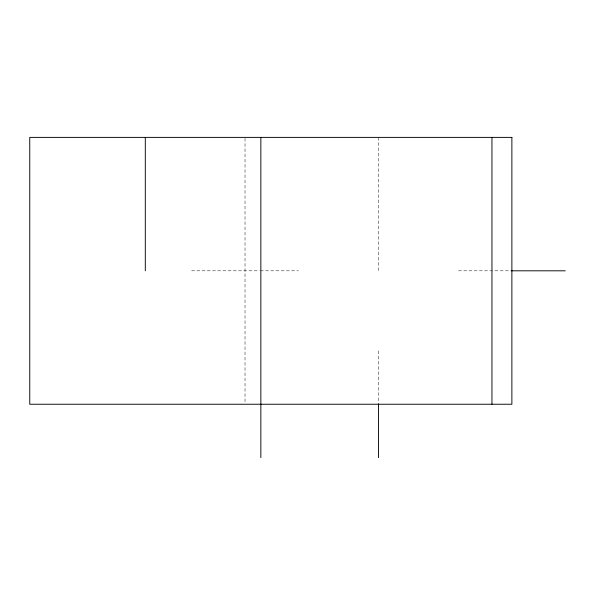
<?xml version="1.0" encoding="UTF-8"?>
<svg xmlns="http://www.w3.org/2000/svg" width="595" height="595" viewBox="0 0 595 595"><rect width="100%" height="100%" fill="white"/><g stroke="black" fill="none" stroke-linecap="round" stroke-linejoin="round"><path stroke-width="0.45" stroke-dasharray="2.98 2.23" d="M191.65 270.814L259.413 270.814M260.342 270.814L298.392 270.814M458.507 270.814L511.417 270.814M378.45 137.386L378.45 270.814M378.45 350.872L378.45 402.852M245.021 138.315L245.021 403.313"/><path stroke-width="0.89" d="M511.417 270.814L565.25 270.814M491.953 137.386L491.953 404.243M378.45 403.774L378.45 457.615M260.855 137.386L260.855 457.615M145.299 137.386L145.299 270.814M511.879 137.386L29.75 137.386L29.75 404.243L511.879 404.243L511.879 137.386"/></g></svg>
